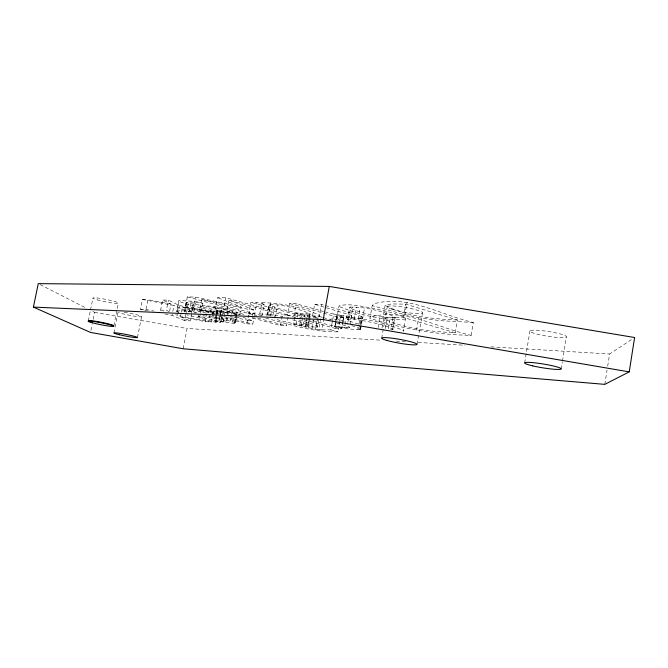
<?xml version="1.0" encoding="UTF-8"?>
<svg xmlns="http://www.w3.org/2000/svg" width="668" height="668" viewBox="0 0 668 668"><rect width="100%" height="100%" fill="white"/><g stroke="black" fill="none" stroke-linecap="round" stroke-linejoin="round"><path stroke-width="0.5" stroke-dasharray="3.34 2.5" d="M267.091 315.196L269.054 304.508C283.032 304.449 297.227 308.549 310.119 313.676L308.199 325.216L307.522 325.383L292.192 323.429L274.456 319.045M604.799 384.367L607.045 370.197M607.688 366.147L609.608 353.998L632.88 338.659M561.195 368.978L562.331 361.964M562.498 360.962L566.397 336.914A18.487 2.396 8.9 0 0 540.287 330.501A18.487 2.396 8.9 0 0 537.865 334.317A18.487 2.396 8.9 0 0 566.397 336.914M524.664 362.858L529.933 330.969M471.14 335.311L473.328 322.469C440.897 315.196 408.048 294.229 373.98 303.773L372.21 305.618L369.947 318.302C402.679 328.831 436.73 334.868 471.14 335.311C438.659 328.113 405.793 308.332 371.684 316.615L369.947 318.302M455.175 332.798L457.371 319.997L405.777 304.157L392.55 303.932L385.92 304.641L385.127 305.376L382.839 318.26C404.95 329.007 430.735 331.512 455.175 332.798L403.439 317.434L386.071 317.183L382.839 318.26M417.041 344.296L422.543 312.783M403.439 317.434L405.777 304.157M404.775 315.496L407.146 302.045M304.291 319.847L335.044 328.33L339.077 305.744C350.784 303.021 363.484 306.946 375.257 308.674C385.411 311.33 396.324 312.891 405.468 318.235L403.405 331.186L403.322 330.426C382.68 322.026 359.075 316.273 336.856 317.935L338.935 319.713L345.657 322.176M416.523 330.167L418.694 317.743L402.32 314.043L372.21 305.618M378.096 327.529L380.05 316.574L390.254 317.809L395.205 317.15C381.319 310.67 365.129 306.771 349.673 307.155L349.581 307.656C358.85 312.791 369.78 314.311 380.05 316.574M381.996 328.155L383.941 317.191M381.662 338.225L387.24 306.837M385.394 328.589L387.34 317.601M388.3 328.815L390.254 317.809M393.06 317.826L390.93 329.875L393.06 329.282L395.205 317.15M392.575 329.691L394.713 317.609M358.29 324.03L351.969 322.076L347.377 319.855L348.579 319.162L350.733 319.154L358.065 319.838L360.294 307.472M325.5 305.61L355.693 314.403L361.313 316.465L362.682 317.717C354.065 319.221 345.164 316.482 336.614 315.263L334.534 326.694L346.266 328.731L357.864 329.741L358.733 324.932M358.9 323.963L359.943 318.193M357.864 329.741L360.595 329.332L359.217 328.155L359.743 325.232M359.918 324.264L361.313 316.465M359.743 329.633L360.436 325.767M360.603 324.807L361.822 318.051M360.428 328.848L362.524 317.183M360.595 329.332L361.296 325.458M361.463 324.489L362.682 317.717M358.065 319.838L362.298 320.481L364.519 308.107M312.616 320.623L328.238 324.782L338.576 326.777L339.444 321.984M339.62 321.032L340.663 315.288L348.98 316.189L351.727 316.098L351.877 315.513L314.67 304.274L312.465 316.231L319.329 318.152M265.797 318.143C289.428 324.297 313.325 332.447 338.066 331.812L340.07 320.749L332.856 318.711L330.393 319.204M338.576 326.777L341.707 327.228L342.575 322.435M342.751 321.483L343.795 315.73M335.044 328.33L341.665 328.673L342.868 322.034M343.043 321.083L343.728 317.292L336.614 315.263M341.707 327.228L344.479 327.554L346.567 316.031M347.377 319.855L349.673 307.155M344.479 327.554L346.901 327.729L347.769 322.92M347.936 321.959L348.98 316.189M348.579 319.162L350.8 306.879M350.733 319.154L352.954 306.846M346.901 327.729L349.64 327.687L351.877 315.513M354.207 319.396L356.436 307.046M261.856 302.679L262.006 303.406L264.127 304.533L262.023 315.747L259.877 314.67L259.718 314.002L261.856 302.679C281.453 302.971 301.903 307.23 319.721 315.321L318.319 316.098L311.513 315.764L295.707 313.334L293.669 324.331L315.438 329.19L317.442 318.26M293.669 324.331L304.65 326.218L316.281 327.203L318.319 316.098M312.465 316.231L319.329 316.507L321.533 304.466L324.506 305.326M316.281 327.203L317.534 326.994L319.721 315.321M315.438 329.19L318.736 329.633L320.749 318.686M318.736 329.633L321.959 329.959L323.972 318.995M321.959 329.959L330.835 329.825L332.489 320.732L331.645 325.516M332.689 319.78L333.733 314.035L325.5 312.039M335.077 326.176L335.946 321.391M336.121 320.44L337.165 314.695L340.663 315.288M296.141 324.155L297.252 318.135M297.444 317.133L298.187 313.108L310.253 314.077M299.757 324.715L301.802 313.659M301.243 326.335L303.264 315.396L295.707 313.334M303.055 325.107L304.357 318.06M304.541 317.058L305.101 314.035M304.95 327.22L306.595 318.277M306.044 325.333L307.347 318.269M307.531 317.258L308.09 314.236M307.522 325.383L308.825 318.302M309.017 317.292L309.576 314.261M308.199 325.216L309.184 318.753M309.368 317.734L310.119 313.676M308.549 327.988L310.194 319.053M312.039 328.648L313.86 318.719M252.704 318.085L280.502 325.533L282.489 314.845L288.459 315.087L225.867 297.794L217.426 297.594L215.296 308.666L229.608 314.043M295.365 317.384L287.432 315.196L289.603 303.539L296.124 303.723L323.562 311.547M280.502 325.533L286.455 325.842L288.092 317.041M287.432 315.196L293.953 315.455L296.124 303.723M266.941 315.789L269.054 304.508M270.298 304.291L268.177 315.613L275.575 316.306L277.704 304.934M259.718 314.002L268.745 314.219L270.891 302.771M270.624 315.68L272.753 304.324M272.803 315.906L274.932 304.533M215.639 314.879L214.478 320.907L233.082 323.295L235.42 323.011L236.647 315.488M236.839 314.469L237.232 312.424C221.217 304.825 202.721 307.155 186.172 302.537L189.453 302.011A32.891 3.457 10.9 0 1 202.805 303.314L200.976 312.799M235.42 323.011L237.232 312.424M239.703 314.703L241.181 306.921L217.426 297.594M264.127 304.533L256.821 302.495L250.809 302.328L248.688 313.517L254.692 313.76L248.78 313.501M219.02 316.482L246.826 323.805L248.429 315.371M233.942 317.333L247.987 320.298L248.905 315.471M249.089 314.511L249.999 309.685L253.706 309.818L252.604 315.63M247.987 320.298L251.686 320.473L252.421 316.599M246.826 323.805L252.763 324.114L254.182 316.565M254.366 315.622L256.821 302.495M202.771 315.663L215.956 317.45L216.499 314.628M216.683 313.684L217.943 307.096M215.296 322.193L217.209 312.24L222.352 312.44L220.432 322.452L215.296 322.193L187.04 314.837M198.037 316.615C207.264 318.436 216.733 322.085 226.185 321.241L228.139 311.046C219.438 307.155 209.443 306.871 200.008 306.47L198.037 316.615L216.14 318.369L216.858 314.628M217.042 313.693L218.119 308.09M216.098 320.607L217.259 314.553M217.451 313.542L218.035 310.511L225.058 311.422L228.139 311.046M226.185 321.241L219.288 319.003L221.258 308.725M218.962 321.074L220.899 310.979M235.286 322.644L219.805 318.21L220.524 314.444M220.707 313.509L221.793 307.856M221.308 321.391L223.246 311.28M215.296 308.666L223.722 308.975L225.867 297.794M222.31 319.73L224.273 309.468M223.12 321.542L225.058 311.422M236.43 314.745L226.886 311.163L228.999 300.116L282.489 314.845M227.537 320.039L229.508 309.718M230.502 320.857L231.571 315.238M231.754 314.302L232.464 310.553M232.781 321.558L234.735 311.288M234.376 322.16L236.322 311.906M234.685 323.22L236.622 313.058L237.357 312.816M214.812 314.085L199.832 310.127L201.903 299.414L249.999 309.685M199.699 317.049L200.291 314.002M200.483 312.991L201.661 306.913L200.008 306.47M181.245 312.908L180.477 316.849L205.393 321.684L206.913 313.81M209.527 317.392L210.245 313.668M210.428 312.733L211.506 307.138M212.683 313.977L214.127 306.453M205.393 321.684L211.322 321.984L213.226 312.081L179.458 305.568L168.411 300.166L162.616 299.999L160.629 310.111L163.435 311.388M212.883 317.834L213.426 315.029M213.601 314.094L214.862 307.556M215.831 313.868L216.407 310.862L229.408 312.883L236.622 313.058M178.807 312.382L176.419 311.138L178.765 300.491L195.741 301.418L202.805 303.314M177.112 311.672L179.107 301.435L178.431 300.867M211.322 321.984L177.521 315.488L179.458 305.568M181.437 311.923L182.406 306.996L207.289 311.839L213.226 312.081M184.351 311.856L186.172 302.537M206.103 313.083L185.245 307.589L187.332 296.893L195.357 297.076L241.181 306.921M185.028 312.14L186.823 302.938M191.499 312.774L193.077 304.625L193.486 304.733L190.347 320.907L184.702 320.623L186.197 312.933M186.472 312.624L188.259 303.431M188.894 312.19L190.839 304.107M183.157 348.771L187.09 328.497L381.704 340.237M185.245 307.589L193.261 307.873L195.357 297.076M176.419 311.138L180.494 310.645L193.712 311.889L195.741 301.418M169.188 311.622L166.416 310.336L168.411 300.166M169.63 310.979L170.991 304.04L162.616 299.999M184.702 320.623L172.035 315.329L172.62 312.373M172.812 311.388L173.964 305.476L142.418 299.464L140.455 309.326L147.586 310.678M137.449 337.54L141.599 316.632M140.455 309.326L145.958 309.543L147.929 299.623L170.991 304.04M113.852 325.7L118.395 303.063M113.886 332.94L118.086 311.981M90.923 330.426L92.142 324.406M93.153 319.396L94.572 312.373L90.881 310.495M88.318 320.832L90.314 310.979M90.514 309.994L92.91 298.17M317.534 326.994L317.676 326.51L314.853 324.857L298.913 320.047M405.534 319.053C383.29 320.79 360.069 315.079 339.536 306.62L339.077 305.744M142.418 299.464L147.929 299.623M314.67 304.274L321.533 304.466M457.371 319.997C432.964 319.003 406.971 316.624 385.127 305.376M343.728 317.292L337.098 317.024L289.603 303.539M473.328 322.469L440.012 320.648L418.694 317.743M160.629 310.111L166.416 310.336M396.266 341.114L405.635 341.682M418.126 342.433L464.953 345.264M490.972 346.834L609.608 353.998M268.745 314.219L282.397 316.415M316.59 318.127L303.264 315.396M94.572 312.373L187.09 328.497M218.035 310.511L201.661 306.913M362.298 320.481C372.635 322.769 383.716 324.197 393.06 329.282M298.187 313.108L280.101 308.983L269.012 304.967M308.282 317.726L310.303 318.11M145.958 309.543L153.991 311.079M164.904 313.977L172.035 315.329M333.733 314.035L337.165 314.695M215.956 317.45L219.805 318.21M216.14 318.369L219.288 319.003M199.832 310.127L217.893 313.943M229.934 316.49L232.94 317.125M193.261 307.873L221.809 313.943M237.107 317.191L239.144 317.626M306.537 317.342L250.809 302.328M292.776 319.905L303.573 322.911L308.057 324.848M214.478 320.907L220.432 322.452M193.712 311.889L198.137 313.05M223.797 316.457L252.763 324.114M216.407 310.862L222.352 312.44M217.209 312.24L187.149 304.207L179.107 301.435M226.886 311.163L240.789 314.887M223.722 308.975L245.632 314.862M257.581 318.077L286.455 325.842M201.903 299.414L262.023 315.747M187.332 296.893L256.737 315.697M330.835 329.825L338.066 331.812M293.953 315.455L300.825 317.358M334.534 326.694L341.665 328.673M319.329 316.507L322.31 317.342M323.304 317.617L331.244 319.855M336.981 323.087L349.781 327.145M351.786 325.658L359.217 328.155M243.102 317.25L251.686 320.473M228.999 300.116L253.706 309.818M180.477 316.849L190.347 320.907M182.406 306.996L192.225 311.238L186.572 311.012L173.964 305.476M175.667 314.628L177.521 315.488M40.122 284.576L86.264 308.132M124.156 312.248A11.991 1.044 11.2 0 1 140.581 315.964A11.991 1.044 11.2 0 1 133.709 316.056A11.991 1.044 11.2 0 1 118.445 312.332M194.137 312.891A32.916 3.181 10.9 0 1 195.933 313.1M97.169 299.849A13.026 1.219 11.3 0 0 118.161 303.339A13.026 1.219 11.3 0 0 101.611 298.621A13.026 1.219 11.3 0 0 97.169 299.849M392.383 309.342A17.911 2.363 9.8 0 0 421.934 313.3A17.911 2.363 9.8 0 0 400.349 306.687A17.911 2.363 9.8 0 0 392.383 309.342"/><path stroke-width="1" d="M629.231 371.876L634.6 337.524L329.282 286.43L38.276 283.633L33.4 307.096L90.514 332.43L183.157 348.771L604.799 384.367L629.231 371.876L323.22 319.588L33.4 307.096M323.22 319.588L329.282 286.43M90.556 321.759A13.051 0.985 11.2 0 1 92.117 320.782A13.051 0.985 11.2 0 1 108.592 323.922A13.051 0.985 11.2 0 1 112.558 325.951M119.488 334.76A12.007 0.843 11 0 0 137.449 337.54A12.007 0.843 11 0 0 120.065 333.39A12.007 0.843 11 0 0 119.488 334.76M386.872 340.438A17.961 1.912 10 0 0 416.448 344.696A17.961 1.912 10 0 0 394.721 338.559A17.961 1.912 10 0 0 386.872 340.438M532.672 365.855A18.537 1.929 9.3 0 0 561.195 368.978A18.537 1.929 9.3 0 0 534.968 362.849A18.537 1.929 9.3 0 0 532.672 365.855M92.518 322.844A13.051 0.977 11.2 0 0 113.527 326.418A13.051 0.977 11.2 0 0 96.885 322.009A13.051 0.977 11.2 0 0 92.518 322.844"/></g></svg>
